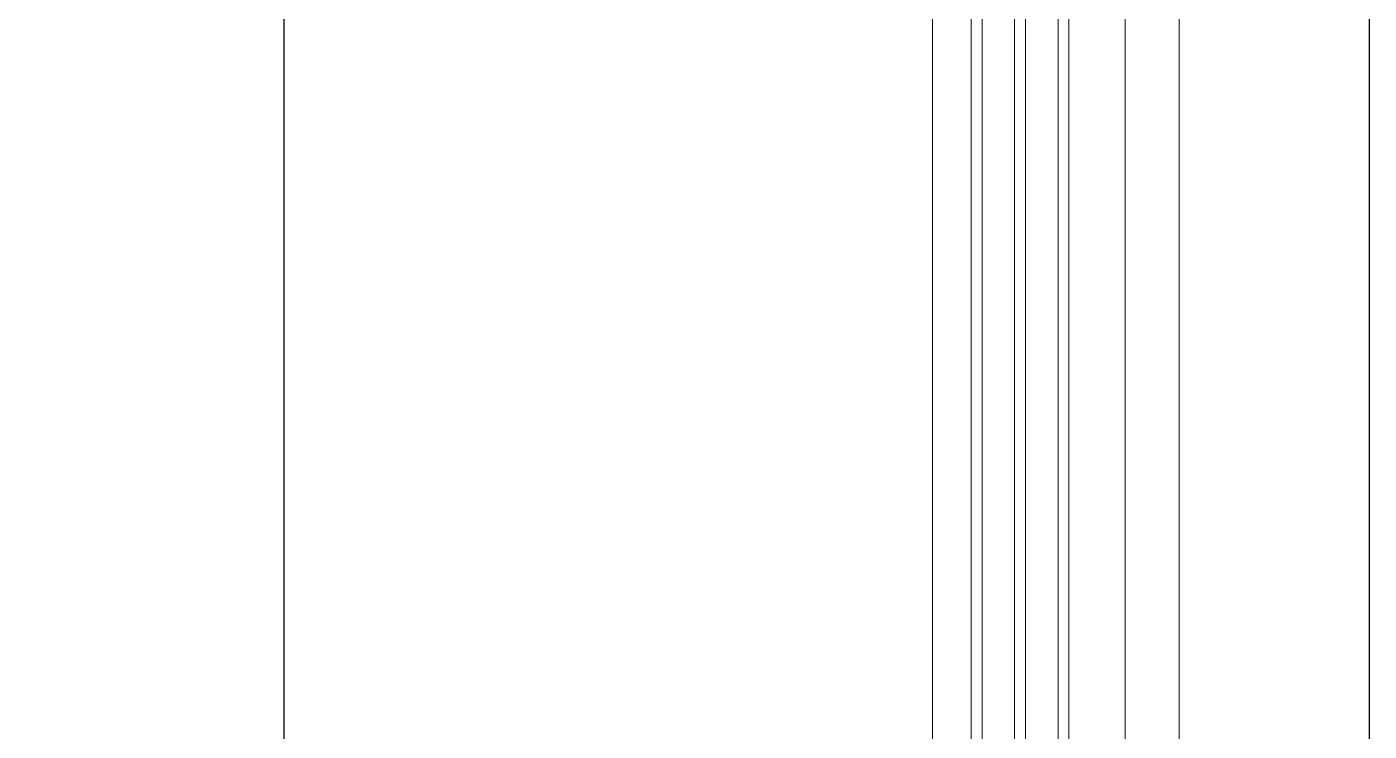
# Model space of a CAD drawing. Header units: millimetres. Extents: x 0 to 145404, y 0 to 194550.
# Drawn here: x 90380.6 to 90875.5, y 66078 to 66337.7 of the extents above; entities that cross this region are included whole.
import ezdxf

# ---------------------------------------------------------------- set-up
doc = ezdxf.new("R2010")
doc.units = ezdxf.units.MM
doc.linetypes.add('HIDDEN2', pattern=[0.1875, 0.125, -0.0625])
for name, color, linetype, lineweight in [('АР - детали окон', 152, 'Continuous', 0), ('АР - Наружная стена', 144, 'Continuous', 30), ('АР - Окна', 150, 'Continuous', 9), ('АР - окна - открывание', 251, 'Continuous', 5), ('АР - стекла', 142, 'Continuous', 0)]:
    doc.layers.add(name, color=color, linetype=linetype, lineweight=lineweight)

# ---------------------------------------------------------------- blocks, each defined once
blk = doc.blocks.new('блок балконный дверной с проходом 750мм')
at = {"layer": 'АР - детали окон', "color": 251}
blk.add_lwpolyline([(-950, 80), (-900, 80), (-900, 150), (-50, 150), (-50, 80), (0, 80), (0, -250), (-950, -250)], close=True, dxfattribs=at)
at = {"layer": 'АР - детали окон', "color": 252, "linetype": 'Continuous', "ltscale": 0.5, "flags": 128}
for points in [[(0, 80), (-950, 80)], [(-826.12, 60), (-123.69, 60)], [(-130.74, -11), (-819.07, -11)]]:
    blk.add_lwpolyline(points, dxfattribs=at)
at = {"layer": 'АР - окна - открывание', "color": 252, "linetype": 'HIDDEN2', "lineweight": 0, "ltscale": 75}
blk.add_arc((-50.51, 0), 839.78, 180, 270, dxfattribs=at)
at = {"layer": 'АР - стекла'}
for points in [[(-122.62, 39.29), (-827.18, 39.29), (-827.18, 35.29), (-122.62, 35.29)], [(-122.62, 23.29), (-827.18, 23.29), (-827.18, 19.29), (-122.62, 19.29)], [(-122.62, 7.29), (-827.18, 7.29), (-827.18, 3.29), (-122.62, 3.29)]]:
    blk.add_lwpolyline(points, close=True, dxfattribs=at)
blk = doc.blocks.new('Квартира 1К 5200 тип 15')
at = {"layer": 'АР - Наружная стена'}
blk.add_lwpolyline([(-5850, -8550), (-5850, 0), (-6250, 0), (-6250, -8550)], close=True, dxfattribs=at)
at = {"layer": 'АР - Окна', "rotation": 90.00000000000001}
blk.add_blockref('блок балконный дверной с проходом 750мм', (-6100, -2330), dxfattribs=at)
blk = doc.blocks.new('V_Section_3')
blk.add_blockref('Квартира 1К 5200 тип 15', (6250, -34450))

msp = doc.modelspace()

# ---------------------------------------------------------------- block references
at = {"xscale": -1}
msp.add_blockref('V_Section_3', (90875.46, 103346.11, 0), dxfattribs=at)

doc.saveas('drawing.dxf')
